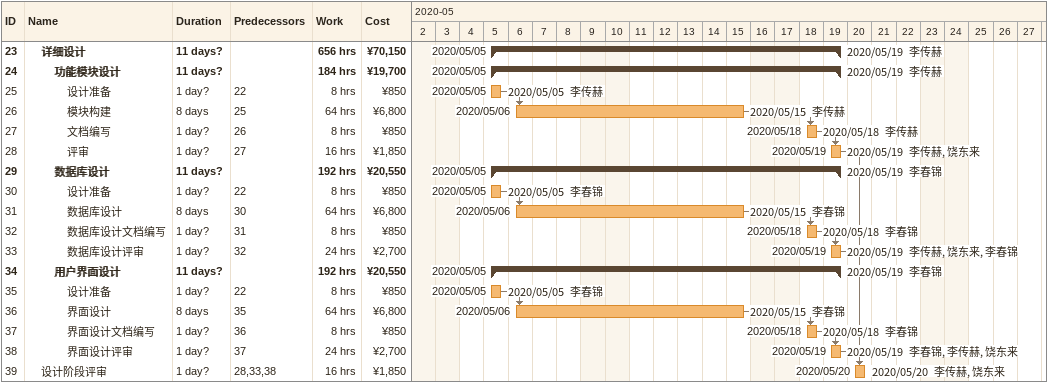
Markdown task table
| ID | Level | Task | Duration | Start | Finish | Predecessors | Resources | Work (h) | Cost (¥) |
|---|---|---|---|---|---|---|---|---|---|
| 23 | 2 | **详细设计** | 11d? | 2020-05-05 | 2020-05-19 |  | 李传赫 | 656 | 70150 |
| 24 | 3 | **功能模块设计** | 11d? | 2020-05-05 | 2020-05-19 |  | 李传赫 | 184 | 19700 |
| 25 | 4 | 设计准备 | 1d? | 2020-05-05 | 2020-05-05 | 22 | 李传赫 | 8 | 850 |
| 26 | 4 | 模块构建 | 8d | 2020-05-06 | 2020-05-15 | 25 | 李传赫 | 64 | 6800 |
| 27 | 4 | 文档编写 | 1d? | 2020-05-18 | 2020-05-18 | 26 | 李传赫 | 8 | 850 |
| 28 | 4 | 评审 | 1d? | 2020-05-19 | 2020-05-19 | 27 | 李传赫, 饶东来 | 16 | 1850 |
| 29 | 3 | **数据库设计** | 11d? | 2020-05-05 | 2020-05-19 |  | 李春锦 | 192 | 20550 |
| 30 | 4 | 设计准备 | 1d? | 2020-05-05 | 2020-05-05 | 22 | 李春锦 | 8 | 850 |
| 31 | 4 | 数据库设计 | 8d | 2020-05-06 | 2020-05-15 | 30 | 李春锦 | 64 | 6800 |
| 32 | 4 | 数据库设计文档编写 | 1d? | 2020-05-18 | 2020-05-18 | 31 | 李春锦 | 8 | 850 |
| 33 | 4 | 数据库设计评审 | 1d? | 2020-05-19 | 2020-05-19 | 32 | 李传赫, 饶东来, 李春锦 | 24 | 2700 |
| 34 | 3 | **用户界面设计** | 11d? | 2020-05-05 | 2020-05-19 |  | 李春锦 | 192 | 20550 |
| 35 | 4 | 设计准备 | 1d? | 2020-05-05 | 2020-05-05 | 22 | 李春锦 | 8 | 850 |
| 36 | 4 | 界面设计 | 8d | 2020-05-06 | 2020-05-15 | 35 | 李春锦 | 64 | 6800 |
| 37 | 4 | 界面设计文档编写 | 1d? | 2020-05-18 | 2020-05-18 | 36 | 李春锦 | 8 | 850 |
| 38 | 4 | 界面设计评审 | 1d? | 2020-05-19 | 2020-05-19 | 37 | 李春锦, 李传赫, 饶东来 | 24 | 2700 |
| 39 | 2 | 设计阶段评审 | 1d? | 2020-05-20 | 2020-05-20 | 28, 33, 38 | 李传赫, 饶东来 | 16 | 1850 |
